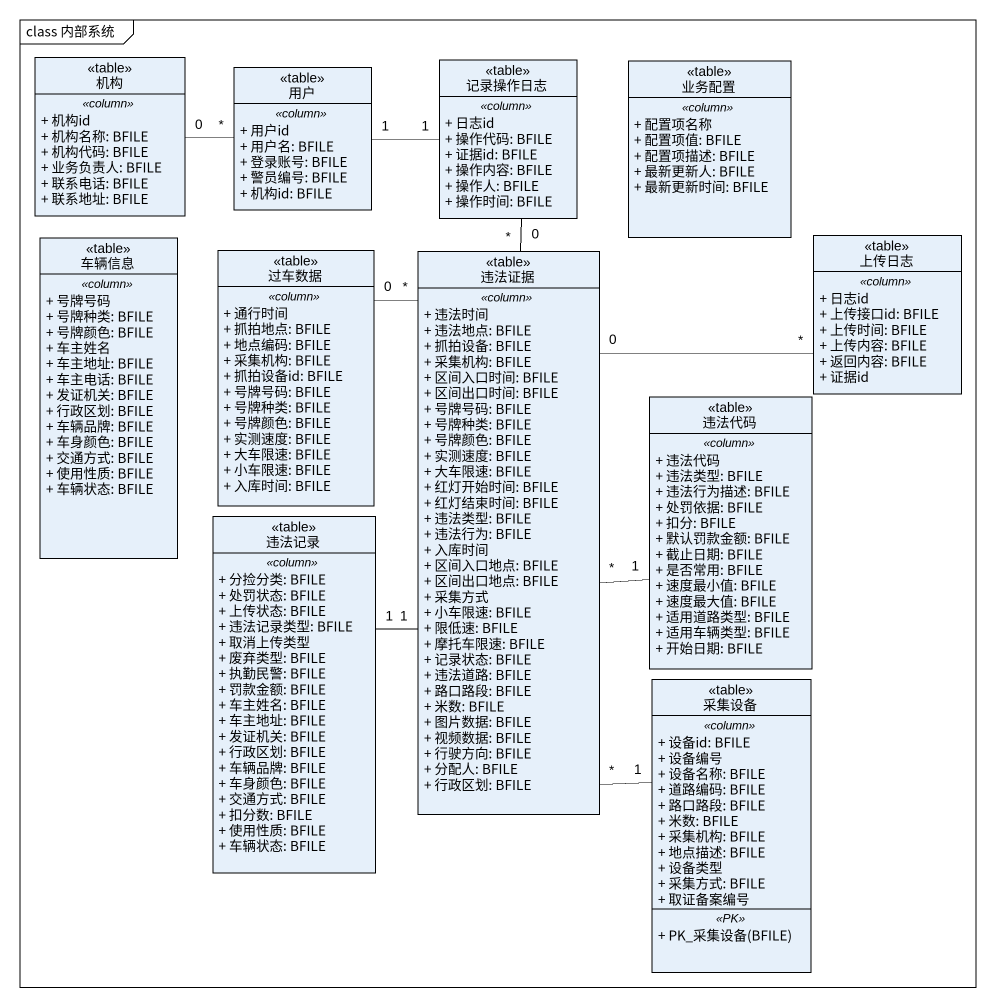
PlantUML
@startuml
mainframe class 内部系统
hide circle
hide empty members
skinparam classAttributeIconSize 0
class 机构 <<table>> {
  .. <<column>> ..
  + 机构id
  + 机构名称: BFILE
  + 机构代码: BFILE
  + 业务负责人: BFILE
  + 联系电话: BFILE
  + 联系地址: BFILE
}
class 用户 <<table>> {
  .. <<column>> ..
  + 用户id
  + 用户名: BFILE
  + 登录账号: BFILE
  + 警员编号: BFILE
  + 机构id: BFILE
}
class 记录操作日志 <<table>> {
  .. <<column>> ..
  + 日志id
  + 操作代码: BFILE
  + 证据id: BFILE
  + 操作内容: BFILE
  + 操作人: BFILE
  + 操作时间: BFILE
}
class 业务配置 <<table>> {
  .. <<column>> ..
  + 配置项名称
  + 配置项值: BFILE
  + 配置项描述: BFILE
  + 最新更新人: BFILE
  + 最新更新时间: BFILE
}
class 车辆信息 <<table>> {
  .. <<column>> ..
  + 号牌号码
  + 号牌种类: BFILE
  + 号牌颜色: BFILE
  + 车主姓名
  + 车主地址: BFILE
  + 车主电话: BFILE
  + 发证机关: BFILE
  + 行政区划: BFILE
  + 车辆品牌: BFILE
  + 车身颜色: BFILE
  + 交通方式: BFILE
  + 使用性质: BFILE
  + 车辆状态: BFILE
}
class 过车数据 <<table>> {
  .. <<column>> ..
  + 通行时间
  + 抓拍地点: BFILE
  + 地点编码: BFILE
  + 采集机构: BFILE
  + 抓拍设备id: BFILE
  + 号牌号码: BFILE
  + 号牌种类: BFILE
  + 号牌颜色: BFILE
  + 实测速度: BFILE
  + 大车限速: BFILE
  + 小车限速: BFILE
  + 入库时间: BFILE
}
class 违法证据 <<table>> {
  .. <<column>> ..
  + 违法时间
  + 违法地点: BFILE
  + 抓拍设备: BFILE
  + 采集机构: BFILE
  + 区间入口时间: BFILE
  + 区间出口时间: BFILE
  + 号牌号码: BFILE
  + 号牌种类: BFILE
  + 号牌颜色: BFILE
  + 实测速度: BFILE
  + 大车限速: BFILE
  + 红灯开始时间: BFILE
  + 红灯结束时间: BFILE
  + 违法类型: BFILE
  + 违法行为: BFILE
  + 入库时间
  + 区间入口地点: BFILE
  + 区间出口地点: BFILE
  + 采集方式
  + 小车限速: BFILE
  + 限低速: BFILE
  + 摩托车限速: BFILE
  + 记录状态: BFILE
  + 违法道路: BFILE
  + 路口路段: BFILE
  + 米数: BFILE
  + 图片数据: BFILE
  + 视频数据: BFILE
  + 行驶方向: BFILE
  + 分配人: BFILE
  + 行政区划: BFILE
}
class 上传日志 <<table>> {
  .. <<column>> ..
  + 日志id
  + 上传接口id: BFILE
  + 上传时间: BFILE
  + 上传内容: BFILE
  + 返回内容: BFILE
  + 证据id
}
class 违法代码 <<table>> {
  .. <<column>> ..
  + 违法代码
  + 违法类型: BFILE
  + 违法行为描述: BFILE
  + 处罚依据: BFILE
  + 扣分: BFILE
  + 默认罚款金额: BFILE
  + 截止日期: BFILE
  + 是否常用: BFILE
  + 速度最小值: BFILE
  + 速度最大值: BFILE
  + 适用道路类型: BFILE
  + 适用车辆类型: BFILE
  + 开始日期: BFILE
}
class 违法记录 <<table>> {
  .. <<column>> ..
  + 分捡分类: BFILE
  + 处罚状态: BFILE
  + 上传状态: BFILE
  + 违法记录类型: BFILE
  + 取消上传类型
  + 废弃类型: BFILE
  + 执勤民警: BFILE
  + 罚款金额: BFILE
  + 车主姓名: BFILE
  + 车主地址: BFILE
  + 发证机关: BFILE
  + 行政区划: BFILE
  + 车辆品牌: BFILE
  + 车身颜色: BFILE
  + 交通方式: BFILE
  + 扣分数: BFILE
  + 使用性质: BFILE
  + 车辆状态: BFILE
}
class 采集设备 <<table>> {
  .. <<column>> ..
  + 设备id: BFILE
  + 设备编号
  + 设备名称: BFILE
  + 道路编码: BFILE
  + 路口路段: BFILE
  + 米数: BFILE
  + 采集机构: BFILE
  + 地点描述: BFILE
  + 设备类型
  + 采集方式: BFILE
  + 取证备案编号
  .. <<PK>> ..
  + PK_采集设备(BFILE)
}
用户 "*" -left- "0" 机构
用户 "1" -right- "1" 记录操作日志
过车数据 "0" -- "*" 违法证据
违法证据 "0" -up- "*" 记录操作日志
违法证据 "0" -right- "*" 上传日志
违法证据 "*" -right- "1" 违法代码
违法证据 "*" -- "1" 采集设备
违法记录 "1" -up- "1" 违法证据
@enduml
